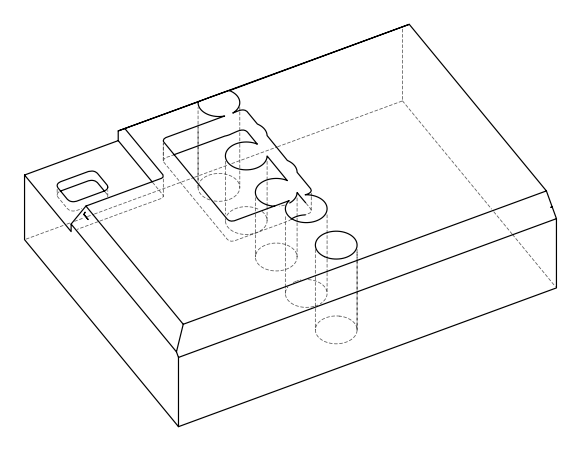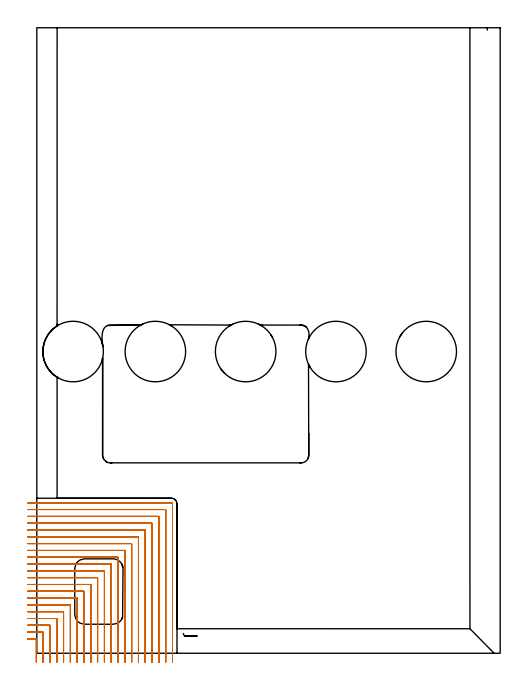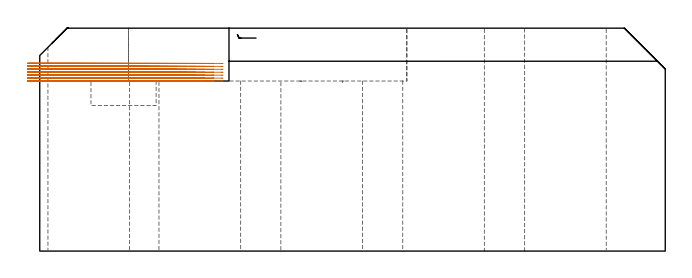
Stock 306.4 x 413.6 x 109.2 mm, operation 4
(PLAN: 11 operations, 4 tool changes, 200.9 min)
(1 AREA_MILL | FG_CHAMFER_SURFACE | UGT0205_001 | 12.37 min | 28550 mm3)
(2 AREA_MILL_1 | FG_CHAMFER_SURFACE_1 | UGT0205_001 | 26.24 min | 82707 mm3)
(3 AREA_MILL_2 | FG_CHAMFER_SURFACE_2 | UGT0205_001 | 10.01 min | 27093 mm3)
(4 MILL_CORNER_NOTCH_RECTANGULAR | CORNER_NOTCH_RECTANGULAR | NXT0201_008 | Follow Part, ap 1.5, ae 75% | 93.04 min | 244426 mm3)
(5 MILL_RECTANGULAR_POCKET | POCKET_RECTANGULAR_STRAIGHT | UGT0201_108 | Follow Part, ap 3.175, ae 75% | 1.45 min | 16115 mm3)
(6 MILL_RECTANGULAR_POCKET_1 | POCKET_RECTANGULAR_STRAIGHT_1 | NXT0201_009 | Follow Part, ap 2, ae 75% | 55.5 min | 321117 mm3)
(7 INDEXABLE_INSERT_DRILL_THROUGH_HOLE_FROM_SOLID | STEP1HOLE | NXT0302_035 | 0.46 min | 136206 mm3)
(8 INDEXABLE_INSERT_DRILL_THROUGH_HOLE_FROM_SOLID_1 | STEP1HOLE_1 | NXT0302_035 | 0.46 min | 105462 mm3)
(9 INDEXABLE_INSERT_DRILL_THROUGH_HOLE_FROM_SOLID_2 | STEP1HOLE_2 | NXT0302_035 | 0.46 min | 105479 mm3)
(10 INDEXABLE_INSERT_DRILL_THROUGH_HOLE_FROM_SOLID_3 | STEP1HOLE_3 | NXT0302_035 | 0.46 min | 136546 mm3)
(11 INDEXABLE_INSERT_DRILL_THROUGH_HOLE_FROM_SOLID_4 | STEP1HOLE_4 | NXT0302_035 | 0.46 min | 137135 mm3)
(TOOL UGT0205_001 | Chamfer Mill 20 x 3 x 45 deg. | D20 FL50 Z2)
(TOOL NXT0201_008 | ENDMILL 6mm [2P460-0600-NA 1630] | D6 FL26 Z6)
(TOOL UGT0201_108 | End Mill 12.7 mm | D12.7 FL12 Z2)
(TOOL NXT0201_009 | ENDMILL 8mm [2P460-0800-NA 1630] | D8 FL26 Z6)
(TOOL NXT0302_035 | Index. Insert Drill 40mm [880-D4000L40-05] | D40 PA176 FL200 Z2)
(OP 4 MILL_CORNER_NOTCH_RECTANGULAR, part 2 of 2)
G0 Z119.2
X17.7 Y-6.
Z91.933
G1 Y-3.
Y27.205 F500.
G3 X17.405 Y27.5 R0.3
G1 X-3.
X-6. F250.
G0 Z119.2
X22.2 Y-6.
Z91.933
G1 Y-3.
Y31.705 F500.
G3 X21.905 Y32. R0.3
G1 X-3.
X-6. F250.
G0 Z119.2
X26.7 Y-6.
Z91.933
G1 Y-3.
Y36.205 F500.
G3 X26.405 Y36.5 R0.3
G1 X-3.
X-6. F250.
G0 Z119.2
X31.2 Y-6.
Z91.933
G1 Y-3.
Y40.704 F500.
G3 X30.904 Y41. R0.3
G1 X-3.
X-6. F250.
G0 Z119.2
X35.7 Y-6.
Z91.933
G1 Y-3.
Y45.204 F500.
G3 X35.404 Y45.5 R0.3
G1 X-3.
X-6. F250.
G0 Z119.2
X40.2 Y-6.
Z91.933
G1 Y-3.
Y49.704 F500.
G3 X39.904 Y50. R0.3
G1 X-3.
X-6. F250.
G0 Z119.2
X44.7 Y-6.
Z91.933
G1 Y-3.
Y54.204 F500.
G3 X44.404 Y54.5 R0.3
G1 X-3.
X-6. F250.
G0 Z119.2
X49.2 Y-6.
Z91.933
G1 Y-3.
Y58.704 F500.
G3 X48.904 Y59. R0.3
G1 X-3.
X-6. F250.
G0 Z119.2
X53.7 Y-6.
Z91.933
G1 Y-3.
Y63.204 F500.
G3 X53.404 Y63.5 R0.3
G1 X-3.
X-6. F250.
G0 Z119.2
X58.2 Y-6.
Z91.933
G1 Y-3.
Y67.703 F500.
G3 X57.903 Y68. R0.3
G1 X-3.
X-6. F250.
G0 Z119.2
X62.7 Y-6.
Z91.933
G1 Y-3.
Y72.203 F500.
G3 X62.403 Y72.5 R0.3
G1 X-3.
X-6. F250.
G0 Z119.2
X67.2 Y-6.
Z91.933
G1 Y-3.
Y76.703 F500.
G3 X66.903 Y77. R0.3
G1 X-3.
X-6. F250.
G0 Z119.2
X71.7 Y-6.
Z91.933
G1 Y-3.
Y81.203 F500.
G3 X71.403 Y81.5 R0.3
G1 X-3.
X-6. F250.
G0 Z119.2
X76.2 Y-6.
Z91.933
G1 Y-3.
Y85.703 F500.
G3 X75.903 Y86. R0.3
G1 X-3.
X-6. F250.
G0 Z119.2
X80.7 Y-6.
Z91.933
G1 Y-3.
Y90.203 F500.
G3 X80.403 Y90.5 R0.3
G1 X-3.
X-6. F250.
G0 Z119.2
X85.2 Y-6.
Z91.933
G1 Y-3.
Y94.703 F500.
G3 X84.903 Y95. R0.3
G1 X-3.
X-6. F250.
G0 Z119.2
X89.7 Y-6.
Z91.933
G1 Y-3.
Y98.7 F500.
G3 X88.9 Y99.5 R0.8
G1 X-3.
X-6. F250.
G0 Z119.2
X-0.3 Y-5.985
Z90.494
G1 Y-2.985
Y9.206 F500.
G3 X-0.594 Y9.5 R0.3
G1 X-3.
X-6. F250.
G0 Z119.2
X4.2 Y-6.
Z90.494
G1 Y-3.
Y13.706 F500.
G3 X3.906 Y14. R0.3
G1 X-3.
X-6. F250.
G0 Z119.2
X8.7 Y-6.
Z90.494
G1 Y-3.
Y18.205 F500.
G3 X8.405 Y18.5 R0.3
G1 X-3.
X-6. F250.
G0 Z119.2
X13.2 Y-6.
Z90.494
G1 Y-3.
Y22.705 F500.
G3 X12.905 Y23. R0.3
G1 X-3.
X-6. F250.
G0 Z119.2
X17.7 Y-6.
Z90.494
G1 Y-3.
Y27.205 F500.
G3 X17.405 Y27.5 R0.3
G1 X-3.
X-6. F250.
G0 Z119.2
X22.2 Y-6.
Z90.494
G1 Y-3.
Y31.705 F500.
G3 X21.905 Y32. R0.3
G1 X-3.
X-6. F250.
G0 Z119.2
X26.7 Y-6.
Z90.494
G1 Y-3.
Y36.205 F500.
G3 X26.405 Y36.5 R0.3
G1 X-3.
X-6. F250.
G0 Z119.2
X31.2 Y-6.
Z90.494
G1 Y-3.
Y40.704 F500.
G3 X30.904 Y41. R0.3
G1 X-3.
X-6. F250.
G0 Z119.2
X35.7 Y-6.
Z90.494
G1 Y-3.
Y45.204 F500.
G3 X35.404 Y45.5 R0.3
G1 X-3.
X-6. F250.
G0 Z119.2
X40.2 Y-6.
Z90.494
G1 Y-3.
Y49.704 F500.
G3 X39.904 Y50. R0.3
G1 X-3.
X-6. F250.
G0 Z119.2
X44.7 Y-6.
Z90.494
G1 Y-3.
Y54.204 F500.
G3 X44.404 Y54.5 R0.3
G1 X-3.
X-6. F250.
G0 Z119.2
X49.2 Y-6.
Z90.494
G1 Y-3.
Y58.704 F500.
G3 X48.904 Y59. R0.3
G1 X-3.
X-6. F250.
G0 Z119.2
X53.7 Y-6.
Z90.494
G1 Y-3.
Y63.204 F500.
G3 X53.404 Y63.5 R0.3
G1 X-3.
X-6. F250.
G0 Z119.2
X58.2 Y-6.
Z90.494
G1 Y-3.
Y67.703 F500.
G3 X57.903 Y68. R0.3
G1 X-3.
X-6. F250.
G0 Z119.2
X62.7 Y-6.
Z90.494
G1 Y-3.
Y72.203 F500.
G3 X62.403 Y72.5 R0.3
G1 X-3.
X-6. F250.
G0 Z119.2
X67.2 Y-6.
Z90.494
G1 Y-3.
Y76.703 F500.
G3 X66.903 Y77. R0.3
G1 X-3.
X-6. F250.
G0 Z119.2
X71.7 Y-6.
Z90.494
G1 Y-3.
Y81.203 F500.
G3 X71.403 Y81.5 R0.3
G1 X-3.
X-6. F250.
G0 Z119.2
X76.2 Y-6.
Z90.494
G1 Y-3.
Y85.703 F500.
G3 X75.903 Y86. R0.3
G1 X-3.
X-6. F250.
G0 Z119.2
X80.7 Y-6.
Z90.494
G1 Y-3.
Y90.203 F500.
G3 X80.403 Y90.5 R0.3
G1 X-3.
X-6. F250.
G0 Z119.2
X85.2 Y-6.
Z90.494
G1 Y-3.
Y94.703 F500.
G3 X84.903 Y95. R0.3
G1 X-3.
X-6. F250.
G0 Z119.2
X89.7 Y-6.
Z90.494
G1 Y-3.
Y98.7 F500.
G3 X88.9 Y99.5 R0.8
G1 X-3.
X-6. F250.
G0 Z119.2
X-0.3 Y-5.985
Z89.056
G1 Y-2.985
Y9.206 F500.
G3 X-0.594 Y9.5 R0.3
G1 X-3.
X-6. F250.
G0 Z119.2
X4.2 Y-6.
Z89.056
G1 Y-3.
Y13.706 F500.
G3 X3.906 Y14. R0.3
G1 X-3.
X-6. F250.
G0 Z119.2
X8.7 Y-6.
Z89.056
G1 Y-3.
Y18.205 F500.
G3 X8.405 Y18.5 R0.3
G1 X-3.
X-6. F250.
G0 Z119.2
X13.2 Y-6.
Z89.056
G1 Y-3.
Y22.705 F500.
G3 X12.905 Y23. R0.3
G1 X-3.
X-6. F250.
G0 Z119.2
X17.7 Y-6.
Z89.056
G1 Y-3.
Y27.205 F500.
G3 X17.405 Y27.5 R0.3
G1 X-3.
X-6. F250.
G0 Z119.2
X22.2 Y-6.
Z89.056
G1 Y-3.
Y31.705 F500.
G3 X21.905 Y32. R0.3
G1 X-3.
X-6. F250.
G0 Z119.2
X26.7 Y-6.
Z89.056
G1 Y-3.
Y36.205 F500.
G3 X26.405 Y36.5 R0.3
G1 X-3.
X-6. F250.
G0 Z119.2
X31.2 Y-6.
Z89.056
G1 Y-3.
Y40.704 F500.
G3 X30.904 Y41. R0.3
G1 X-3.
X-6. F250.
G0 Z119.2
X35.7 Y-6.
Z89.056
G1 Y-3.
Y45.204 F500.
G3 X35.404 Y45.5 R0.3
G1 X-3.
X-6. F250.
G0 Z119.2
X40.2 Y-6.
Z89.056
G1 Y-3.
Y49.704 F500.
G3 X39.904 Y50. R0.3
G1 X-3.
X-6. F250.
G0 Z119.2
X44.7 Y-6.
Z89.056
G1 Y-3.
Y54.204 F500.
G3 X44.404 Y54.5 R0.3
G1 X-3.
X-6. F250.
G0 Z119.2
X49.2 Y-6.
Z89.056
G1 Y-3.
Y58.704 F500.
G3 X48.904 Y59. R0.3
G1 X-3.
X-6. F250.
G0 Z119.2
X53.7 Y-6.
Z89.056
G1 Y-3.
Y63.204 F500.
G3 X53.404 Y63.5 R0.3
G1 X-3.
X-6. F250.
G0 Z119.2
X58.2 Y-6.
Z89.056
G1 Y-3.
Y67.703 F500.
G3 X57.903 Y68. R0.3
G1 X-3.
X-6. F250.
G0 Z119.2
X62.7 Y-6.
Z89.056
G1 Y-3.
Y72.203 F500.
G3 X62.403 Y72.5 R0.3
G1 X-3.
X-6. F250.
G0 Z119.2
X67.2 Y-6.
Z89.056
G1 Y-3.
Y76.703 F500.
G3 X66.903 Y77. R0.3
G1 X-3.
X-6. F250.
G0 Z119.2
X71.7 Y-6.
Z89.056
G1 Y-3.
Y81.203 F500.
G3 X71.403 Y81.5 R0.3
G1 X-3.
X-6. F250.
G0 Z119.2
X76.2 Y-6.
Z89.056
G1 Y-3.
Y85.703 F500.
G3 X75.903 Y86. R0.3
G1 X-3.
X-6. F250.
G0 Z119.2
X80.7 Y-6.
Z89.056
G1 Y-3.
Y90.203 F500.
G3 X80.403 Y90.5 R0.3
G1 X-3.
X-6. F250.
G0 Z119.2
X85.2 Y-6.
Z89.056
G1 Y-3.
Y94.703 F500.
G3 X84.903 Y95. R0.3
G1 X-3.
X-6. F250.
G0 Z119.2
X89.7 Y-6.
Z89.056
G1 Y-3.
Y98.7 F500.
G3 X88.9 Y99.5 R0.8
G1 X-3.
X-6. F250.
G0 Z119.2
X-0.3 Y-5.985
Z87.617
G1 Y-2.985
Y9.206 F500.
G3 X-0.594 Y9.5 R0.3
G1 X-3.
X-6. F250.
G0 Z119.2
X4.2 Y-6.
Z87.617
G1 Y-3.
Y13.706 F500.
G3 X3.906 Y14. R0.3
G1 X-3.
X-6. F250.
G0 Z119.2
X8.7 Y-6.
Z87.617
G1 Y-3.
Y18.205 F500.
G3 X8.405 Y18.5 R0.3
G1 X-3.
X-6. F250.
G0 Z119.2
X13.2 Y-6.
Z87.617
G1 Y-3.
Y22.705 F500.
G3 X12.905 Y23. R0.3
G1 X-3.
X-6. F250.
G0 Z119.2
X17.7 Y-6.
Z87.617
G1 Y-3.
Y27.205 F500.
G3 X17.405 Y27.5 R0.3
G1 X-3.
X-6. F250.
G0 Z119.2
X22.2 Y-6.
Z87.617
G1 Y-3.
Y31.705 F500.
G3 X21.905 Y32. R0.3
G1 X-3.
X-6. F250.
G0 Z119.2
X26.7 Y-6.
Z87.617
G1 Y-3.
Y36.205 F500.
G3 X26.405 Y36.5 R0.3
G1 X-3.
X-6. F250.
G0 Z119.2
X31.2 Y-6.
Z87.617
G1 Y-3.
Y40.704 F500.
G3 X30.904 Y41. R0.3
G1 X-3.
X-6. F250.
G0 Z119.2
X35.7 Y-6.
Z87.617
G1 Y-3.
Y45.204 F500.
G3 X35.404 Y45.5 R0.3
G1 X-3.
X-6. F250.
G0 Z119.2
X40.2 Y-6.
Z87.617
G1 Y-3.
Y49.704 F500.
G3 X39.904 Y50. R0.3
G1 X-3.
X-6. F250.
G0 Z119.2
X44.7 Y-6.
Z87.617
G1 Y-3.
Y54.204 F500.
G3 X44.404 Y54.5 R0.3
G1 X-3.
X-6. F250.
G0 Z119.2
X49.2 Y-6.
Z87.617
G1 Y-3.
Y58.704 F500.
G3 X48.904 Y59. R0.3
G1 X-3.
X-6. F250.
G0 Z119.2
X53.7 Y-6.
Z87.617
G1 Y-3.
Y63.204 F500.
G3 X53.404 Y63.5 R0.3
G1 X-3.
X-6. F250.
G0 Z119.2
X58.2 Y-6.
Z87.617
G1 Y-3.
Y67.703 F500.
G3 X57.903 Y68. R0.3
G1 X-3.
X-6. F250.
G0 Z119.2
X62.7 Y-6.
Z87.617
G1 Y-3.
Y72.203 F500.
G3 X62.403 Y72.5 R0.3
G1 X-3.
X-6. F250.
G0 Z119.2
X67.2 Y-6.
Z87.617
G1 Y-3.
Y76.703 F500.
G3 X66.903 Y77. R0.3
G1 X-3.
X-6. F250.
G0 Z119.2
X71.7 Y-6.
Z87.617
G1 Y-3.
Y81.203 F500.
G3 X71.403 Y81.5 R0.3
G1 X-3.
X-6. F250.
G0 Z119.2
X76.2 Y-6.
Z87.617
G1 Y-3.
Y85.703 F500.
G3 X75.903 Y86. R0.3
G1 X-3.
X-6. F250.
G0 Z119.2
X80.7 Y-6.
Z87.617
G1 Y-3.
Y90.203 F500.
G3 X80.403 Y90.5 R0.3
G1 X-3.
X-6. F250.
G0 Z119.2
X85.2 Y-6.
Z87.617
G1 Y-3.
Y94.703 F500.
G3 X84.903 Y95. R0.3
G1 X-3.
X-6. F250.
G0 Z119.2
X89.7 Y-6.
Z87.617
G1 Y-3.
Y98.7 F500.
G3 X88.9 Y99.5 R0.8
G1 X-3.
X-6. F250.
G0 Z119.2
X-0.3 Y-5.985
Z86.178
G1 Y-2.985
Y9.206 F500.
G3 X-0.594 Y9.5 R0.3
G1 X-3.
X-6. F250.
G0 Z119.2
X4.2 Y-6.
Z86.178
G1 Y-3.
Y13.706 F500.
G3 X3.906 Y14. R0.3
G1 X-3.
X-6. F250.
G0 Z119.2
X8.7 Y-6.
Z86.178
G1 Y-3.
Y18.205 F500.
G3 X8.405 Y18.5 R0.3
G1 X-3.
X-6. F250.
G0 Z119.2
X13.2 Y-6.
Z86.178
G1 Y-3.
Y22.705 F500.
G3 X12.905 Y23. R0.3
G1 X-3.
X-6. F250.
G0 Z119.2
X17.7 Y-6.
Z86.178
G1 Y-3.
Y27.205 F500.
G3 X17.405 Y27.5 R0.3
G1 X-3.
X-6. F250.
G0 Z119.2
X22.2 Y-6.
Z86.178
G1 Y-3.
Y31.705 F500.
G3 X21.905 Y32. R0.3
G1 X-3.
X-6. F250.
G0 Z119.2
X26.7 Y-6.
Z86.178
G1 Y-3.
Y36.205 F500.
G3 X26.405 Y36.5 R0.3
G1 X-3.
X-6. F250.
G0 Z119.2
X31.2 Y-6.
Z86.178
G1 Y-3.
Y40.704 F500.
G3 X30.904 Y41. R0.3
G1 X-3.
X-6. F250.
G0 Z119.2
X35.7 Y-6.
Z86.178
G1 Y-3.
Y45.204 F500.
G3 X35.404 Y45.5 R0.3
G1 X-3.
X-6. F250.
G0 Z119.2
X40.2 Y-6.
Z86.178
G1 Y-3.
Y49.704 F500.
G3 X39.904 Y50. R0.3
G1 X-3.
X-6. F250.
G0 Z119.2
X44.7 Y-6.
Z86.178
G1 Y-3.
Y54.204 F500.
G3 X44.404 Y54.5 R0.3
G1 X-3.
X-6. F250.
G0 Z119.2
X49.2 Y-6.
Z86.178
G1 Y-3.
Y58.704 F500.
G3 X48.904 Y59. R0.3
G1 X-3.
X-6. F250.
G0 Z119.2
X53.7 Y-6.
Z86.178
G1 Y-3.
Y63.204 F500.
G3 X53.404 Y63.5 R0.3
G1 X-3.
X-6. F250.
G0 Z119.2
X58.2 Y-6.
Z86.178
G1 Y-3.
Y67.703 F500.
G3 X57.903 Y68. R0.3
G1 X-3.
X-6. F250.
G0 Z119.2
X62.7 Y-6.
Z86.178
G1 Y-3.
Y72.203 F500.
G3 X62.403 Y72.5 R0.3
G1 X-3.
X-6. F250.
G0 Z119.2
X67.2 Y-6.
Z86.178
G1 Y-3.
Y76.703 F500.
G3 X66.903 Y77. R0.3
G1 X-3.
X-6. F250.
G0 Z119.2
X71.7 Y-6.
Z86.178
G1 Y-3.
Y81.203 F500.
G3 X71.403 Y81.5 R0.3
G1 X-3.
X-6. F250.
G0 Z119.2
X76.2 Y-6.
Z86.178
G1 Y-3.
Y85.703 F500.
G3 X75.903 Y86. R0.3
G1 X-3.
X-6. F250.
G0 Z119.2
X80.7 Y-6.
Z86.178
G1 Y-3.
Y90.203 F500.
G3 X80.403 Y90.5 R0.3
G1 X-3.
X-6. F250.
G0 Z119.2
X85.2 Y-6.
Z86.178
G1 Y-3.
Y94.703 F500.
G3 X84.903 Y95. R0.3
G1 X-3.
X-6. F250.
G0 Z119.2
X89.7 Y-6.
Z86.178
G1 Y-3.
Y98.7 F500.
G3 X88.9 Y99.5 R0.8
G1 X-3.
X-6. F250.
G0 Z119.2
X-0.3 Y-5.985
Z84.739
G1 Y-2.985
Y9.206 F500.
G3 X-0.594 Y9.5 R0.3
G1 X-3.
X-6. F250.
G0 Z119.2
X4.2 Y-6.
Z84.739
G1 Y-3.
Y13.706 F500.
G3 X3.906 Y14. R0.3
G1 X-3.
X-6. F250.
G0 Z119.2
X8.7 Y-6.
Z84.739
G1 Y-3.
Y18.205 F500.
G3 X8.405 Y18.5 R0.3
G1 X-3.
X-6. F250.
G0 Z119.2
X13.2 Y-6.
Z84.739
G1 Y-3.
Y22.705 F500.
G3 X12.905 Y23. R0.3
G1 X-3.
X-6. F250.
G0 Z119.2
X17.7 Y-6.
Z84.739
G1 Y-3.
Y27.205 F500.
G3 X17.405 Y27.5 R0.3
G1 X-3.
X-6. F250.
G0 Z119.2
X22.2 Y-6.
Z84.739
G1 Y-3.
Y31.705 F500.
G3 X21.905 Y32. R0.3
G1 X-3.
X-6. F250.
G0 Z119.2
X26.7 Y-6.
Z84.739
G1 Y-3.
Y36.205 F500.
G3 X26.405 Y36.5 R0.3
G1 X-3.
X-6. F250.
G0 Z119.2
X31.2 Y-6.
Z84.739
G1 Y-3.
Y40.704 F500.
G3 X30.904 Y41. R0.3
G1 X-3.
X-6. F250.
G0 Z119.2
X35.7 Y-6.
Z84.739
G1 Y-3.
Y45.204 F500.
G3 X35.404 Y45.5 R0.3
G1 X-3.
X-6. F250.
G0 Z119.2
X40.2 Y-6.
Z84.739
G1 Y-3.
Y49.704 F500.
G3 X39.904 Y50. R0.3
G1 X-3.
X-6. F250.
G0 Z119.2
X44.7 Y-6.
Z84.739
G1 Y-3.
Y54.204 F500.
G3 X44.404 Y54.5 R0.3
G1 X-3.
X-6. F250.
G0 Z119.2
X49.2 Y-6.
Z84.739
G1 Y-3.
Y58.704 F500.
G3 X48.904 Y59. R0.3
G1 X-3.
X-6. F250.
G0 Z119.2
X53.7 Y-6.
Z84.739
G1 Y-3.
Y63.204 F500.
G3 X53.404 Y63.5 R0.3
G1 X-3.
X-6. F250.
G0 Z119.2
X58.2 Y-6.
Z84.739
G1 Y-3.
Y67.703 F500.
G3 X57.903 Y68. R0.3
G1 X-3.
X-6. F250.
G0 Z119.2
X62.7 Y-6.
Z84.739
G1 Y-3.
Y72.203 F500.
G3 X62.403 Y72.5 R0.3
G1 X-3.
X-6. F250.
G0 Z119.2
X67.2 Y-6.
Z84.739
G1 Y-3.
Y76.703 F500.
G3 X66.903 Y77. R0.3
G1 X-3.
X-6. F250.
G0 Z119.2
X71.7 Y-6.
Z84.739
G1 Y-3.
Y81.203 F500.
G3 X71.403 Y81.5 R0.3
G1 X-3.
X-6. F250.
G0 Z119.2
X76.2 Y-6.
Z84.739
G1 Y-3.
Y85.703 F500.
G3 X75.903 Y86. R0.3
G1 X-3.
X-6. F250.
G0 Z119.2
X80.7 Y-6.
Z84.739
G1 Y-3.
Y90.203 F500.
G3 X80.403 Y90.5 R0.3
G1 X-3.
X-6. F250.
G0 Z119.2
X85.2 Y-6.
Z84.739
G1 Y-3.
Y94.703 F500.
G3 X84.903 Y95. R0.3
G1 X-3.
X-6. F250.
G0 Z119.2
X89.7 Y-6.
Z84.739
G1 Y-3.
Y98.7 F500.
G3 X88.9 Y99.5 R0.8
G1 X-3.
X-6. F250.
G0 Z119.2
X-0.3 Y-5.985
Z83.3
G1 Y-2.985
Y9.206 F500.
G3 X-0.594 Y9.5 R0.3
G1 X-3.
X-6. F250.
G0 Z119.2
X4.2 Y-6.
Z83.3
G1 Y-3.
Y13.706 F500.
G3 X3.906 Y14. R0.3
G1 X-3.
X-6. F250.
G0 Z119.2
X8.7 Y-6.
Z83.3
G1 Y-3.
Y18.205 F500.
G3 X8.405 Y18.5 R0.3
G1 X-3.
X-6. F250.
G0 Z119.2
X13.2 Y-6.
Z83.3
G1 Y-3.
Y22.705 F500.
G3 X12.905 Y23. R0.3
G1 X-3.
X-6. F250.
G0 Z119.2
X17.7 Y-6.
Z83.3
G1 Y-3.
Y27.205 F500.
G3 X17.405 Y27.5 R0.3
G1 X-3.
X-6. F250.
G0 Z119.2
X22.2 Y-6.
Z83.3
G1 Y-3.
Y31.705 F500.
G3 X21.905 Y32. R0.3
G1 X-3.
X-6. F250.
G0 Z119.2
X26.7 Y-6.
Z83.3
G1 Y-3.
Y36.205 F500.
G3 X26.405 Y36.5 R0.3
G1 X-3.
X-6. F250.
G0 Z119.2
X31.2 Y-6.
Z83.3
G1 Y-3.
Y40.704 F500.
G3 X30.904 Y41. R0.3
G1 X-3.
X-6. F250.
G0 Z119.2
X35.7 Y-6.
Z83.3
G1 Y-3.
Y45.204 F500.
G3 X35.404 Y45.5 R0.3
G1 X-3.
X-6. F250.
G0 Z119.2
X40.2 Y-6.
Z83.3
G1 Y-3.
Y49.704 F500.
G3 X39.904 Y50. R0.3
G1 X-3.
X-6. F250.
G0 Z119.2
X44.7 Y-6.
Z83.3
G1 Y-3.
Y54.204 F500.
G3 X44.404 Y54.5 R0.3
G1 X-3.
X-6. F250.
G0 Z119.2
X49.2 Y-6.
Z83.3
G1 Y-3.
Y58.704 F500.
G3 X48.904 Y59. R0.3
G1 X-3.
X-6. F250.
G0 Z119.2
X53.7 Y-6.
Z83.3
G1 Y-3.
Y63.204 F500.
G3 X53.404 Y63.5 R0.3
G1 X-3.
X-6. F250.
G0 Z119.2
X58.2 Y-6.
Z83.3
G1 Y-3.
Y67.703 F500.
G3 X57.903 Y68. R0.3
G1 X-3.
X-6. F250.
G0 Z119.2
X62.7 Y-6.
Z83.3
G1 Y-3.
Y72.203 F500.
G3 X62.403 Y72.5 R0.3
G1 X-3.
X-6. F250.
G0 Z119.2
X67.2 Y-6.
Z83.3
G1 Y-3.
Y76.703 F500.
G3 X66.903 Y77. R0.3
G1 X-3.
X-6. F250.
G0 Z119.2
X71.7 Y-6.
Z83.3
G1 Y-3.
Y81.203 F500.
G3 X71.403 Y81.5 R0.3
G1 X-3.
X-6. F250.
G0 Z119.2
X76.2 Y-6.
Z83.3
G1 Y-3.
Y85.703 F500.
G3 X75.903 Y86. R0.3
G1 X-3.
X-6. F250.
G0 Z119.2
X80.7 Y-6.
Z83.3
G1 Y-3.
Y90.203 F500.
G3 X80.403 Y90.5 R0.3
G1 X-3.
X-6. F250.
G0 Z119.2
X85.2 Y-6.
Z83.3
G1 Y-3.
Y94.703 F500.
G3 X84.903 Y95. R0.3
G1 X-3.
X-6. F250.
G0 Z119.2
X89.7 Y-6.
Z83.3
G1 Y-3.
Y98.7 F500.
G3 X88.9 Y99.5 R0.8
G1 X-3.
X-6. F250.
G0 Z119.2
M5
M2
